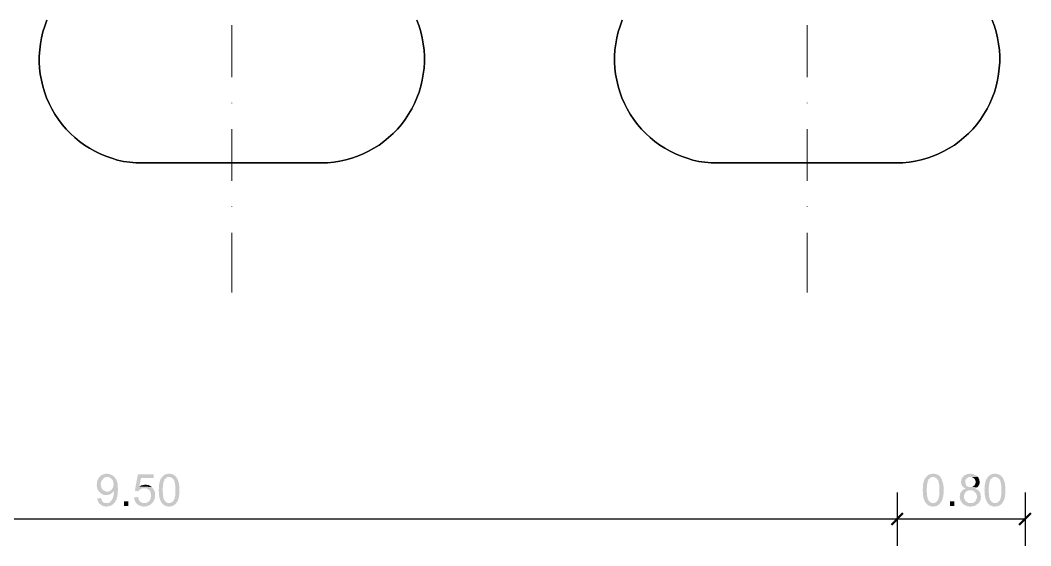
# Model space of a CAD drawing. Header units: millimetres. Extents: x -35.3 to 0.3, y 0.4 to 20.6.
# Drawn here: x -11.192 to -8.702, y 8.69 to 9.985 of the extents above; entities that cross this region are included whole.
import ezdxf

# ---------------------------------------------------------------- set-up
doc = ezdxf.new("R2010")
doc.units = ezdxf.units.MM
doc.layers.add('PDF _Geometria', color=7, linetype='Continuous')
doc.layers.add('PDF _Riempimenti solidi', color=7, linetype='Continuous')

msp = doc.modelspace()

# ---------------------------------------------------------------- hatches: boundary and pattern name
at = {"layer": 'PDF _Riempimenti solidi', "transparency": 33554559}
for points in [[(-10.9785, 8.8677), (-10.981, 8.8677), (-10.9835, 8.8668), (-10.9852, 8.8668), (-10.9877, 8.866), (-10.9893, 8.8652), (-10.991, 8.8643), (-10.9927, 8.8635), (-10.9943, 8.8618), (-10.996, 8.8602), (-10.9768, 8.8593), (-10.9735, 8.8593), (-10.9718, 8.8585), (-10.9702, 8.8577), (-10.9685, 8.856), (-10.9668, 8.8543), (-10.966, 8.8535), (-10.9643, 8.8518), (-10.9635, 8.8502), (-10.9627, 8.8485), (-10.9627, 8.846), (-10.9618, 8.8435), (-10.9618, 8.8402), (-10.9627, 8.8377), (-10.9627, 8.8352), (-10.9635, 8.8335), (-10.9643, 8.8318), (-10.9652, 8.8302), (-10.966, 8.8285), (-10.9677, 8.8277), (-10.9693, 8.826), (-10.961, 8.8252), (-10.961, 8.8185), (-10.9618, 8.816), (-10.9618, 8.8143), (-10.9627, 8.8118), (-10.9627, 8.8102), (-10.9635, 8.8085), (-10.9643, 8.806), (-10.9652, 8.8043), (-10.966, 8.8027), (-10.9668, 8.8018), (-10.9685, 8.8002), (-10.9693, 8.7985), (-10.9718, 8.7968), (-10.9727, 8.796), (-10.9752, 8.796), (-10.9768, 8.7952), (-10.9793, 8.7952), (-10.9618, 8.7943), (-10.9585, 8.7977), (-10.9577, 8.7993), (-10.9568, 8.801), (-10.9552, 8.8035), (-10.9543, 8.8052), (-10.9543, 8.8077), (-10.9535, 8.8093), (-10.9527, 8.811), (-10.9527, 8.8152), (-10.9518, 8.8168), (-10.9518, 8.8243), (-10.951, 8.8268), (-10.951, 8.8327), (-10.9518, 8.836), (-10.9518, 8.8427), (-10.9527, 8.8443), (-10.9527, 8.8468), (-10.9535, 8.8485), (-10.9543, 8.8502), (-10.9543, 8.8518), (-10.956, 8.8543), (-10.9568, 8.856), (-10.9585, 8.8577), (-10.9593, 8.8593), (-10.961, 8.861), (-10.9627, 8.8618), (-10.9643, 8.8635), (-10.9677, 8.8652), (-10.9702, 8.866), (-10.9718, 8.8668), (-10.9743, 8.8668), (-10.976, 8.8677)], [(-10.8627, 8.866), (-10.9018, 8.866), (-10.9093, 8.826), (-10.901, 8.8243), (-10.8993, 8.826), (-10.8985, 8.8277), (-10.8968, 8.8285), (-10.8943, 8.8302), (-10.891, 8.8318), (-10.886, 8.8318), (-10.866, 8.8335), (-10.8677, 8.8352), (-10.8985, 8.836), (-10.8943, 8.8568), (-10.8627, 8.8568)], [(-10.8252, 8.8677), (-10.8277, 8.8677), (-10.8293, 8.8668), (-10.8318, 8.8668), (-10.8335, 8.866), (-10.836, 8.8652), (-10.8377, 8.8643), (-10.8393, 8.8627), (-10.841, 8.861), (-10.8427, 8.8593), (-10.8218, 8.8593), (-10.8168, 8.8568), (-10.8135, 8.8535), (-10.8135, 8.8527), (-10.8127, 8.8518), (-10.8118, 8.8502), (-10.8118, 8.8485), (-10.811, 8.8468), (-10.811, 8.8452), (-10.8102, 8.8435), (-10.8102, 8.841), (-10.8093, 8.8385), (-10.8093, 8.8152), (-10.8102, 8.8135), (-10.8102, 8.811), (-10.811, 8.8093), (-10.811, 8.8068), (-10.8118, 8.8052), (-10.8127, 8.8043), (-10.8127, 8.8027), (-10.8135, 8.8018), (-10.8143, 8.801), (-10.816, 8.7993), (-10.8177, 8.7977), (-10.8227, 8.7952), (-10.8252, 8.7952), (-10.8418, 8.7943), (-10.8402, 8.7927), (-10.8393, 8.7918), (-10.8377, 8.7902), (-10.8352, 8.7893), (-10.8318, 8.7877), (-10.8293, 8.7877), (-10.8277, 8.7868), (-10.8243, 8.7868), (-10.8227, 8.7877), (-10.8177, 8.7877), (-10.8143, 8.7893), (-10.8118, 8.791), (-10.811, 8.7918), (-10.8102, 8.7918), (-10.8085, 8.7935), (-10.8077, 8.7952), (-10.806, 8.7968), (-10.8052, 8.7985), (-10.8035, 8.801), (-10.8027, 8.8027), (-10.8018, 8.8052), (-10.8018, 8.8068), (-10.801, 8.8093), (-10.8002, 8.811), (-10.8002, 8.8152), (-10.7993, 8.8177), (-10.7993, 8.836), (-10.8002, 8.8385), (-10.8002, 8.8427), (-10.801, 8.8443), (-10.801, 8.846), (-10.8018, 8.8477), (-10.8027, 8.8502), (-10.8027, 8.8518), (-10.8043, 8.8543), (-10.8052, 8.856), (-10.8068, 8.8593), (-10.8085, 8.861), (-10.8102, 8.8627), (-10.8118, 8.8643), (-10.8135, 8.8652), (-10.8143, 8.8652), (-10.816, 8.866), (-10.8185, 8.8668), (-10.8202, 8.8668), (-10.8227, 8.8677)], [(-8.9427, 8.8677), (-8.9452, 8.8677), (-8.9468, 8.8668), (-8.9493, 8.8668), (-8.951, 8.866), (-8.9535, 8.8652), (-8.9552, 8.8643), (-8.9568, 8.8627), (-8.9585, 8.861), (-8.9602, 8.8593), (-8.9393, 8.8593), (-8.9343, 8.8568), (-8.931, 8.8535), (-8.931, 8.8527), (-8.9302, 8.8518), (-8.9293, 8.8502), (-8.9293, 8.8485), (-8.9285, 8.8468), (-8.9285, 8.8452), (-8.9277, 8.8435), (-8.9277, 8.841), (-8.9268, 8.8385), (-8.9268, 8.8152), (-8.9277, 8.8135), (-8.9277, 8.811), (-8.9285, 8.8093), (-8.9285, 8.8068), (-8.9293, 8.8052), (-8.9302, 8.8043), (-8.9302, 8.8027), (-8.9318, 8.801), (-8.9335, 8.7993), (-8.9352, 8.7977), (-8.9368, 8.7968), (-8.9402, 8.7952), (-8.9427, 8.7952), (-8.9593, 8.7943), (-8.9577, 8.7927), (-8.9568, 8.7918), (-8.9552, 8.7902), (-8.9527, 8.7893), (-8.951, 8.7885), (-8.9493, 8.7877), (-8.9468, 8.7877), (-8.9452, 8.7868), (-8.9418, 8.7868), (-8.9402, 8.7877), (-8.9352, 8.7877), (-8.9335, 8.7885), (-8.9318, 8.7893), (-8.9293, 8.791), (-8.9285, 8.7918), (-8.9277, 8.7918), (-8.926, 8.7935), (-8.9252, 8.7952), (-8.9235, 8.7968), (-8.9227, 8.7985), (-8.921, 8.801), (-8.9202, 8.8027), (-8.9193, 8.8052), (-8.9193, 8.8068), (-8.9185, 8.8093), (-8.9177, 8.811), (-8.9177, 8.8152), (-8.9168, 8.8177), (-8.9168, 8.836), (-8.9177, 8.8385), (-8.9177, 8.8427), (-8.9185, 8.8443), (-8.9185, 8.846), (-8.9193, 8.8477), (-8.9202, 8.8502), (-8.9202, 8.8518), (-8.9218, 8.8543), (-8.9227, 8.856), (-8.9235, 8.8577), (-8.9243, 8.8593), (-8.926, 8.861), (-8.9277, 8.8627), (-8.9293, 8.8643), (-8.931, 8.8652), (-8.9318, 8.8652), (-8.9335, 8.866), (-8.936, 8.8668), (-8.9377, 8.8668), (-8.9402, 8.8677)], [(-8.851, 8.8677), (-8.8535, 8.8677), (-8.856, 8.8668), (-8.8585, 8.8668), (-8.8618, 8.8652), (-8.8643, 8.8643), (-8.8668, 8.8618), (-8.8677, 8.861), (-8.8693, 8.8593), (-8.871, 8.8577), (-8.8718, 8.856), (-8.8727, 8.8535), (-8.8727, 8.8518), (-8.8735, 8.8493), (-8.8735, 8.8452), (-8.8727, 8.8435), (-8.8727, 8.841), (-8.8718, 8.8393), (-8.8702, 8.8377), (-8.8693, 8.836), (-8.8677, 8.8343), (-8.866, 8.8335), (-8.8635, 8.8318), (-8.8618, 8.831), (-8.8643, 8.8302), (-8.866, 8.8293), (-8.8685, 8.8285), (-8.8702, 8.8268), (-8.871, 8.826), (-8.8727, 8.8243), (-8.8727, 8.8235), (-8.8743, 8.8218), (-8.8752, 8.8202), (-8.876, 8.8177), (-8.876, 8.816), (-8.8768, 8.8135), (-8.8768, 8.8093), (-8.876, 8.8068), (-8.876, 8.8052), (-8.8752, 8.8027), (-8.8743, 8.801), (-8.8735, 8.7993), (-8.8718, 8.7977), (-8.871, 8.796), (-8.8693, 8.7943), (-8.8502, 8.7952), (-8.8527, 8.7952), (-8.8552, 8.796), (-8.8568, 8.796), (-8.8585, 8.7977), (-8.8618, 8.7993), (-8.8635, 8.801), (-8.8643, 8.8035), (-8.8652, 8.8052), (-8.866, 8.8068), (-8.8668, 8.8093), (-8.8668, 8.8127), (-8.866, 8.8152), (-8.8652, 8.8168), (-8.8643, 8.8193), (-8.8635, 8.821), (-8.8618, 8.8227), (-8.861, 8.8235), (-8.8593, 8.8252), (-8.8568, 8.826), (-8.8552, 8.8268), (-8.8318, 8.8268), (-8.8335, 8.8285), (-8.8352, 8.8293), (-8.8377, 8.8302), (-8.8393, 8.831), (-8.8368, 8.8318), (-8.8352, 8.8335), (-8.8335, 8.8343), (-8.8502, 8.8352), (-8.8543, 8.8352), (-8.8568, 8.836), (-8.8585, 8.8368), (-8.8602, 8.8385), (-8.861, 8.8393), (-8.8618, 8.841), (-8.8627, 8.8435), (-8.8635, 8.8452), (-8.8635, 8.851), (-8.8627, 8.8527), (-8.861, 8.8543), (-8.8602, 8.856), (-8.8585, 8.8568), (-8.8568, 8.8585), (-8.8552, 8.8593), (-8.851, 8.8593), (-8.8327, 8.8602), (-8.8343, 8.8618), (-8.8352, 8.8618), (-8.836, 8.8635), (-8.8385, 8.8643), (-8.8435, 8.8668), (-8.846, 8.8668), (-8.8485, 8.8677)], [(-8.7902, 8.8677), (-8.7927, 8.8677), (-8.7943, 8.8668), (-8.7968, 8.8668), (-8.7985, 8.866), (-8.801, 8.8652), (-8.8027, 8.8643), (-8.8043, 8.8627), (-8.806, 8.861), (-8.8077, 8.8593), (-8.7868, 8.8593), (-8.7818, 8.8568), (-8.7785, 8.8535), (-8.7785, 8.8527), (-8.7777, 8.8518), (-8.7768, 8.8502), (-8.7768, 8.8485), (-8.776, 8.8468), (-8.776, 8.8452), (-8.7752, 8.8435), (-8.7752, 8.841), (-8.7743, 8.8385), (-8.7743, 8.8152), (-8.7752, 8.8135), (-8.7752, 8.811), (-8.776, 8.8093), (-8.776, 8.8068), (-8.7768, 8.8052), (-8.7777, 8.8043), (-8.7777, 8.8027), (-8.7785, 8.8018), (-8.7793, 8.801), (-8.781, 8.7993), (-8.7827, 8.7977), (-8.7843, 8.7968), (-8.786, 8.796), (-8.7877, 8.7952), (-8.7902, 8.7952), (-8.8068, 8.7943), (-8.8052, 8.7927), (-8.8043, 8.7918), (-8.8027, 8.7902), (-8.8002, 8.7893), (-8.7968, 8.7877), (-8.7943, 8.7877), (-8.7927, 8.7868), (-8.7893, 8.7868), (-8.7877, 8.7877), (-8.7827, 8.7877), (-8.7793, 8.7893), (-8.7768, 8.791), (-8.776, 8.7918), (-8.7752, 8.7918), (-8.7735, 8.7935), (-8.7727, 8.7952), (-8.771, 8.7968), (-8.7702, 8.7985), (-8.7685, 8.801), (-8.7677, 8.8027), (-8.7668, 8.8052), (-8.7668, 8.8068), (-8.766, 8.8093), (-8.7652, 8.811), (-8.7652, 8.8152), (-8.7643, 8.8177), (-8.7643, 8.836), (-8.7652, 8.8385), (-8.7652, 8.8427), (-8.766, 8.8443), (-8.766, 8.846), (-8.7668, 8.8477), (-8.7677, 8.8502), (-8.7677, 8.8518), (-8.7693, 8.8543), (-8.7702, 8.856), (-8.7718, 8.8593), (-8.7735, 8.861), (-8.7752, 8.8627), (-8.7768, 8.8643), (-8.7785, 8.8652), (-8.7793, 8.8652), (-8.781, 8.866), (-8.7835, 8.8668), (-8.7852, 8.8668), (-8.7877, 8.8677)], [(-10.996, 8.8602), (-10.9968, 8.8593), (-10.9985, 8.8577), (-10.9993, 8.856), (-11.0002, 8.8535), (-11.001, 8.8518), (-11.0018, 8.8502), (-11.0027, 8.8477), (-11.0027, 8.8435), (-11.0035, 8.841), (-11.0035, 8.8402), (-11.0027, 8.8377), (-11.0027, 8.8352), (-11.0018, 8.8327), (-11.0018, 8.831), (-11.001, 8.8293), (-11.0002, 8.8268), (-10.9985, 8.8252), (-10.9977, 8.8235), (-10.996, 8.8227), (-10.9777, 8.8235), (-10.9793, 8.8235), (-10.981, 8.8243), (-10.9835, 8.8252), (-10.9868, 8.8268), (-10.9885, 8.8285), (-10.9893, 8.8285), (-10.991, 8.8318), (-10.9918, 8.8343), (-10.9927, 8.836), (-10.9927, 8.8385), (-10.9935, 8.841), (-10.9935, 8.8427), (-10.9927, 8.8452), (-10.9927, 8.8468), (-10.9918, 8.8493), (-10.991, 8.851), (-10.9893, 8.8527), (-10.9885, 8.8543), (-10.9868, 8.856), (-10.9852, 8.8568), (-10.9835, 8.8585), (-10.981, 8.8593), (-10.9768, 8.8593)], [(-10.8835, 8.841), (-10.8843, 8.841), (-10.8868, 8.8402), (-10.8885, 8.8402), (-10.891, 8.8393), (-10.8927, 8.8393), (-10.8943, 8.8385), (-10.8968, 8.8368), (-10.8985, 8.836), (-10.8677, 8.8352), (-10.8693, 8.836), (-10.871, 8.8377), (-10.8735, 8.8385), (-10.8768, 8.8402), (-10.8793, 8.8402), (-10.8818, 8.841)], [(-10.8427, 8.8593), (-10.8435, 8.8577), (-10.8452, 8.856), (-10.846, 8.8543), (-10.8468, 8.8518), (-10.8477, 8.8502), (-10.8477, 8.8493), (-10.8485, 8.8477), (-10.8485, 8.846), (-10.8493, 8.8435), (-10.8493, 8.8418), (-10.8502, 8.8393), (-10.8502, 8.8302), (-10.851, 8.8277), (-10.851, 8.826), (-10.8502, 8.8235), (-10.8502, 8.8152), (-10.8493, 8.8135), (-10.8493, 8.811), (-10.8485, 8.8085), (-10.8485, 8.8068), (-10.8477, 8.8052), (-10.8468, 8.8027), (-10.846, 8.801), (-10.8452, 8.7993), (-10.8443, 8.7977), (-10.8435, 8.7968), (-10.8427, 8.7952), (-10.8418, 8.7943), (-10.8252, 8.7952), (-10.8277, 8.7952), (-10.831, 8.7968), (-10.8327, 8.7985), (-10.8343, 8.7993), (-10.836, 8.8018), (-10.8368, 8.8027), (-10.8377, 8.8043), (-10.8385, 8.806), (-10.8385, 8.8077), (-10.8393, 8.8093), (-10.8393, 8.811), (-10.8402, 8.8135), (-10.8402, 8.821), (-10.841, 8.8243), (-10.841, 8.8318), (-10.8402, 8.8352), (-10.8402, 8.8402), (-10.8393, 8.8418), (-10.8393, 8.8443), (-10.8385, 8.846), (-10.8385, 8.8485), (-10.8377, 8.8502), (-10.8368, 8.851), (-10.8368, 8.8527), (-10.836, 8.8543), (-10.8343, 8.8552), (-10.831, 8.8585), (-10.8293, 8.8593), (-10.8252, 8.8593)], [(-8.9602, 8.8593), (-8.961, 8.8577), (-8.9627, 8.856), (-8.9635, 8.8543), (-8.9643, 8.8518), (-8.9652, 8.8502), (-8.9652, 8.8493), (-8.966, 8.8477), (-8.966, 8.846), (-8.9668, 8.8435), (-8.9668, 8.8418), (-8.9677, 8.8393), (-8.9677, 8.8302), (-8.9685, 8.8277), (-8.9685, 8.826), (-8.9677, 8.8235), (-8.9677, 8.8152), (-8.9668, 8.8135), (-8.9668, 8.811), (-8.966, 8.8085), (-8.966, 8.8068), (-8.9652, 8.8052), (-8.9643, 8.8027), (-8.9635, 8.801), (-8.9627, 8.7993), (-8.9618, 8.7977), (-8.961, 8.7968), (-8.9602, 8.7952), (-8.9593, 8.7943), (-8.9427, 8.7952), (-8.9452, 8.7952), (-8.9485, 8.7968), (-8.9502, 8.7985), (-8.9518, 8.7993), (-8.9535, 8.8018), (-8.9543, 8.8027), (-8.956, 8.806), (-8.956, 8.8077), (-8.9568, 8.8093), (-8.9568, 8.811), (-8.9577, 8.8135), (-8.9577, 8.821), (-8.9585, 8.8243), (-8.9585, 8.8318), (-8.9577, 8.8352), (-8.9577, 8.8402), (-8.9568, 8.8418), (-8.9568, 8.8443), (-8.956, 8.846), (-8.956, 8.8485), (-8.9552, 8.8502), (-8.9543, 8.851), (-8.9543, 8.8527), (-8.9535, 8.8543), (-8.9518, 8.8552), (-8.9485, 8.8585), (-8.9468, 8.8593), (-8.9427, 8.8593)], [(-8.8327, 8.8602), (-8.851, 8.8593), (-8.8468, 8.8593), (-8.8452, 8.8585), (-8.8435, 8.8577), (-8.8418, 8.856), (-8.8402, 8.8552), (-8.8393, 8.8535), (-8.8385, 8.851), (-8.8377, 8.8493), (-8.8377, 8.846), (-8.8385, 8.8435), (-8.8385, 8.8418), (-8.8402, 8.8402), (-8.841, 8.8385), (-8.8427, 8.8377), (-8.8443, 8.836), (-8.846, 8.8352), (-8.8502, 8.8352), (-8.8335, 8.8343), (-8.8318, 8.836), (-8.831, 8.8377), (-8.8302, 8.8385), (-8.8293, 8.8402), (-8.8285, 8.8427), (-8.8277, 8.8443), (-8.8277, 8.8485), (-8.8285, 8.8502), (-8.8285, 8.8527), (-8.8293, 8.8543), (-8.8302, 8.8568), (-8.831, 8.8585)], [(-8.8077, 8.8593), (-8.8085, 8.8577), (-8.8102, 8.856), (-8.811, 8.8543), (-8.8118, 8.8518), (-8.8127, 8.8502), (-8.8127, 8.8493), (-8.8135, 8.8477), (-8.8135, 8.846), (-8.8143, 8.8435), (-8.8143, 8.8418), (-8.8152, 8.8393), (-8.8152, 8.8302), (-8.816, 8.8277), (-8.816, 8.826), (-8.8152, 8.8235), (-8.8152, 8.8152), (-8.8143, 8.8135), (-8.8143, 8.811), (-8.8135, 8.8085), (-8.8135, 8.8068), (-8.8127, 8.8052), (-8.8118, 8.8027), (-8.811, 8.801), (-8.8102, 8.7993), (-8.8093, 8.7977), (-8.8085, 8.7968), (-8.8077, 8.7952), (-8.8068, 8.7943), (-8.7902, 8.7952), (-8.7927, 8.7952), (-8.7943, 8.796), (-8.796, 8.7968), (-8.7977, 8.7985), (-8.7993, 8.7993), (-8.801, 8.8018), (-8.8018, 8.8027), (-8.8027, 8.8043), (-8.8035, 8.806), (-8.8035, 8.8077), (-8.8043, 8.8093), (-8.8043, 8.811), (-8.8052, 8.8135), (-8.8052, 8.821), (-8.806, 8.8243), (-8.806, 8.8318), (-8.8052, 8.8352), (-8.8052, 8.8402), (-8.8043, 8.8418), (-8.8043, 8.8443), (-8.8035, 8.846), (-8.8035, 8.8485), (-8.8027, 8.8502), (-8.8018, 8.851), (-8.8018, 8.8527), (-8.801, 8.8543), (-8.7993, 8.8552), (-8.796, 8.8585), (-8.7943, 8.8593), (-8.7902, 8.8593)], [(-10.9693, 8.826), (-10.9727, 8.8243), (-10.9752, 8.8235), (-10.9777, 8.8235), (-10.996, 8.8227), (-10.9952, 8.821), (-10.9935, 8.8202), (-10.9918, 8.8185), (-10.9885, 8.8168), (-10.986, 8.816), (-10.9843, 8.8152), (-10.9768, 8.8152), (-10.9752, 8.816), (-10.9727, 8.816), (-10.971, 8.8168), (-10.9685, 8.8185), (-10.9668, 8.8193), (-10.9652, 8.821), (-10.9635, 8.8218), (-10.9618, 8.8235), (-10.961, 8.8252)], [(-10.866, 8.8335), (-10.886, 8.8318), (-10.881, 8.8318), (-10.8777, 8.8302), (-10.876, 8.8285), (-10.8743, 8.8277), (-10.8735, 8.8268), (-10.8718, 8.8252), (-10.871, 8.8227), (-10.8702, 8.821), (-10.8702, 8.8193), (-10.8693, 8.8168), (-10.8693, 8.8118), (-10.8702, 8.8093), (-10.8702, 8.8077), (-10.871, 8.8052), (-10.8718, 8.8035), (-10.8727, 8.8018), (-10.8743, 8.8002), (-10.876, 8.7985), (-10.8777, 8.7977), (-10.8802, 8.796), (-10.8818, 8.796), (-10.8843, 8.7952), (-10.886, 8.7952), (-10.8668, 8.7952), (-10.8652, 8.7968), (-10.8643, 8.7985), (-10.8627, 8.801), (-10.8618, 8.8027), (-10.861, 8.8043), (-10.8602, 8.8068), (-10.8602, 8.8085), (-10.8593, 8.811), (-10.8593, 8.821), (-10.8602, 8.8227), (-10.861, 8.8252), (-10.8618, 8.8268), (-10.8627, 8.8285), (-10.8635, 8.8302), (-10.8652, 8.8318)], [(-8.8318, 8.8268), (-8.851, 8.8268), (-8.8468, 8.8268), (-8.8443, 8.826), (-8.8427, 8.8252), (-8.841, 8.8235), (-8.8393, 8.8227), (-8.8377, 8.821), (-8.8368, 8.8193), (-8.836, 8.8177), (-8.8352, 8.8152), (-8.8343, 8.8135), (-8.8343, 8.8093), (-8.8352, 8.8068), (-8.836, 8.8052), (-8.8368, 8.8027), (-8.8377, 8.801), (-8.8393, 8.7993), (-8.8402, 8.7985), (-8.8418, 8.7968), (-8.8443, 8.796), (-8.846, 8.796), (-8.8485, 8.7952), (-8.8502, 8.7952), (-8.8693, 8.7943), (-8.8685, 8.7935), (-8.8668, 8.7918), (-8.8618, 8.7893), (-8.8593, 8.7885), (-8.8577, 8.7877), (-8.8552, 8.7877), (-8.8527, 8.7868), (-8.8493, 8.7868), (-8.8468, 8.7877), (-8.8443, 8.7877), (-8.8427, 8.7885), (-8.8402, 8.7885), (-8.8368, 8.7902), (-8.8352, 8.7918), (-8.8335, 8.7927), (-8.8318, 8.7943), (-8.8302, 8.7952), (-8.8293, 8.7968), (-8.8277, 8.7985), (-8.8268, 8.801), (-8.826, 8.8027), (-8.8252, 8.8043), (-8.8252, 8.8068), (-8.8243, 8.8085), (-8.8243, 8.811), (-8.8252, 8.8135), (-8.8252, 8.816), (-8.826, 8.8177), (-8.826, 8.8202), (-8.8277, 8.8218), (-8.8285, 8.8235), (-8.8285, 8.8243), (-8.8302, 8.826)], [(-10.9927, 8.8077), (-11.0018, 8.8068), (-11.0018, 8.8052), (-11.001, 8.8027), (-11.0002, 8.801), (-10.9993, 8.7985), (-10.9985, 8.7968), (-10.9977, 8.7952), (-10.996, 8.7935), (-10.9943, 8.7927), (-10.9935, 8.7918), (-10.9918, 8.7902), (-10.9885, 8.7885), (-10.986, 8.7877), (-10.9843, 8.7877), (-10.9818, 8.7868), (-10.9785, 8.7868), (-10.976, 8.7877), (-10.9743, 8.7877), (-10.9718, 8.7885), (-10.9702, 8.7885), (-10.9677, 8.7893), (-10.966, 8.791), (-10.9627, 8.7927), (-10.9618, 8.7943), (-10.9793, 8.7952), (-10.9827, 8.7952), (-10.9877, 8.7977), (-10.9893, 8.7993), (-10.9902, 8.801), (-10.991, 8.8027), (-10.9918, 8.8052)], [(-10.9252, 8.7885), (-10.9252, 8.7993), (-10.936, 8.7993), (-10.936, 8.7885)], [(-10.901, 8.8102), (-10.9118, 8.8093), (-10.911, 8.8077), (-10.911, 8.806), (-10.9102, 8.8035), (-10.9093, 8.8018), (-10.9085, 8.7993), (-10.9077, 8.7977), (-10.9068, 8.796), (-10.9052, 8.7943), (-10.9035, 8.7935), (-10.9027, 8.7918), (-10.8993, 8.7902), (-10.8968, 8.7893), (-10.8952, 8.7885), (-10.8927, 8.7877), (-10.891, 8.7877), (-10.8885, 8.7868), (-10.886, 8.7868), (-10.8835, 8.7877), (-10.8793, 8.7877), (-10.8768, 8.7885), (-10.8702, 8.7918), (-10.8668, 8.7952), (-10.8885, 8.7952), (-10.8902, 8.796), (-10.8927, 8.7968), (-10.896, 8.7985), (-10.8968, 8.8002), (-10.8985, 8.8018), (-10.8993, 8.8035), (-10.9002, 8.8052), (-10.901, 8.8077)], [(-8.8902, 8.7885), (-8.8902, 8.7993), (-8.901, 8.7993), (-8.901, 8.7885)]]:
    msp.add_hatch(color=256, dxfattribs=at).paths.add_polyline_path(points)

# ---------------------------------------------------------------- linework, layer by layer
at = {"layer": 'PDF _Geometria', "lineweight": 25}
for points in [[(-11.126, 9.9852, 0.510302), (-10.9068, 9.6335, -0.510302)], [(-10.4343, 9.6335, 0.508236), (-10.2143, 9.9852, -0.508236)], [(-9.7085, 9.9852, 0.510302), (-9.4893, 9.6335, -0.510302)], [(-9.0168, 9.6335, 0.508236), (-8.7968, 9.9852, -0.508236)]]:
    msp.add_lwpolyline(points, format="xyb", close=True, dxfattribs=at)
at = {"layer": 'PDF _Geometria', "lineweight": 9}
for points in [[(-10.6702, 9.9727), (-10.6702, 9.8452)], [(-9.2527, 9.9727), (-9.2527, 9.8452)], [(-10.6702, 9.781), (-10.6702, 9.7818)], [(-9.2527, 9.781), (-9.2527, 9.7818)], [(-10.6702, 9.7168), (-10.6702, 9.5893)], [(-9.2527, 9.7168), (-9.2527, 9.5893)], [(-10.6702, 9.5252), (-10.6702, 9.526)], [(-9.2527, 9.5252), (-9.2527, 9.526)], [(-10.6702, 9.461), (-10.6702, 9.3143)], [(-9.2527, 9.461), (-9.2527, 9.3143)]]:
    msp.add_lwpolyline(points, dxfattribs=at)
at = {"layer": 'PDF _Geometria', "lineweight": 25}
for points in [[(-10.9068, 9.6335), (-10.4343, 9.6335)], [(-9.4893, 9.6335), (-9.0168, 9.6335)]]:
    msp.add_lwpolyline(points, close=True, dxfattribs=at)
for points in [[(-9.031, 8.8218), (-9.031, 8.6902)], [(-8.716, 8.8218), (-8.716, 8.6902)], [(-8.716, 8.756), (-8.7818, 8.756), (-9.031, 8.756), (-9.0968, 8.756), (-12.771, 8.756), (-12.8368, 8.756), (-13.086, 8.756)]]:
    msp.add_lwpolyline(points, dxfattribs=at)
at = {"layer": 'PDF _Geometria', "lineweight": 50}
for points in [[(-9.0168, 8.7702), (-9.0452, 8.7418)], [(-8.7018, 8.7702), (-8.7302, 8.7418)]]:
    msp.add_lwpolyline(points, dxfattribs=at)

doc.saveas('drawing.dxf')
